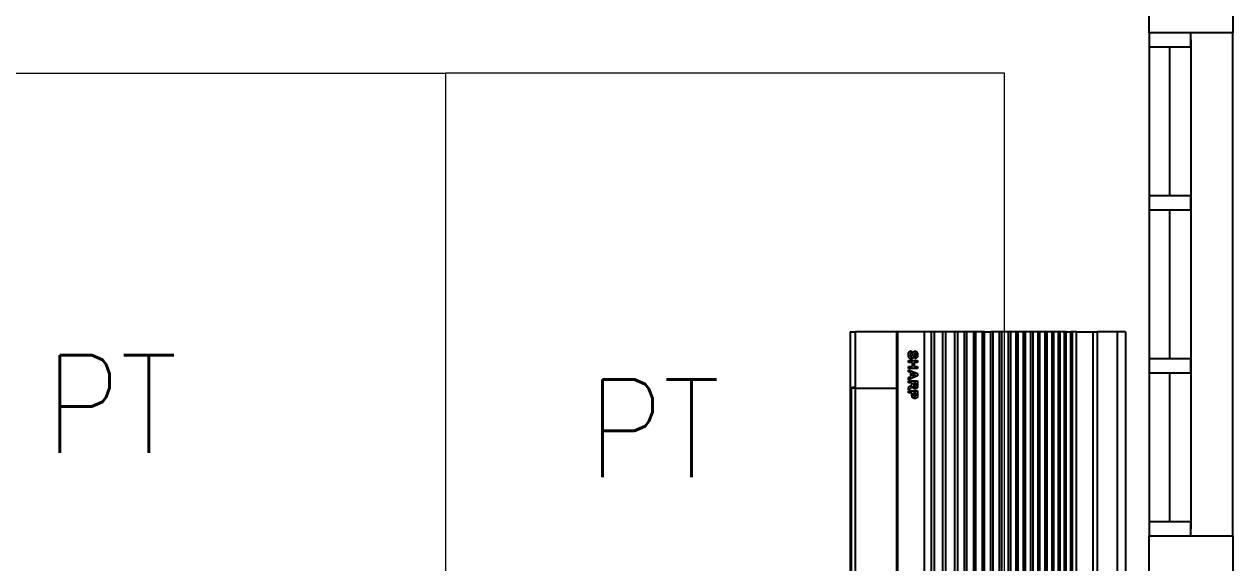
# Model space of a CAD drawing. Header units: inches. Extents: x -85907952 to 802144, y 988801 to 3125513.
# Drawn here: x 412197 to 416523, y 1045574 to 1047502 of the extents above; entities that cross this region are included whole.
import ezdxf

# ---------------------------------------------------------------- set-up
doc = ezdxf.new("R2010")
doc.units = ezdxf.units.IN
doc.header["$MEASUREMENT"] = 0
doc.layers.add('1', color=8, linetype='Continuous', lineweight=9)
doc.layers.add('t3', color=8, linetype='Continuous', lineweight=25)
for name, color, linetype in [('Edges', 7, 'Continuous'), ('LW', 2, 'Continuous'), ('WALL', 1, 'Continuous'), ('WIN', 9, 'Continuous')]:
    doc.layers.add(name, color=color, linetype=linetype)
doc.styles.add('LAILA', font='romans.shx', dxfattribs={"width": 0.85})

# ---------------------------------------------------------------- blocks, each defined once
blk = doc.blocks.new('air con')
at = {"layer": 'Edges'}
for p, q in [((71.4, 41.9), (152.4, 41.9)), ((71.4, 41.9), (71.4, 41.09)), ((71.4, 41.09), (152.4, 41.09)), ((71.4, 41.09), (71.4, 39.12)), ((71.4, 39.12), (152.4, 39.12)), ((71.4, 38.72), (71.4, 39.12)), ((152.4, 38.72), (71.4, 38.72)), ((71.4, 37.09), (71.4, 38.72)), ((71.4, 37.09), (71.4, 36.7)), ((152.4, 37.09), (71.4, 37.09)), ((152.4, 36.7), (71.4, 36.7)), ((71.4, 36.7), (71.4, 36.54)), ((152.4, 36.54), (71.4, 36.54)), ((71.4, 36.08), (71.4, 36.54)), ((152.4, 36.08), (71.4, 36.08)), ((71.4, 36.08), (71.4, 35.91)), ((152.4, 35.91), (71.4, 35.91)), ((71.4, 35.91), (71.4, 35.49)), ((71.4, 35.49), (71.4, 35.34)), ((152.4, 35.49), (71.4, 35.49)), ((152.4, 35.34), (71.4, 35.34)), ((71.4, 35.34), (71.4, 34.88)), ((152.4, 34.88), (71.4, 34.88)), ((71.4, 34.88), (71.4, 34.71)), ((152.4, 34.71), (71.4, 34.71)), ((71.4, 34.71), (71.4, 34.21)), ((152.4, 34.21), (71.4, 34.21)), ((71.4, 34.21), (71.4, 34.02)), ((71.4, 34.02), (71.4, 33.51)), ((152.4, 34.02), (71.4, 34.02)), ((152.4, 33.51), (71.4, 33.51)), ((71.4, 33.51), (71.4, 33.33)), ((152.4, 33.33), (71.4, 33.33)), ((71.4, 33.33), (71.4, 32.83)), ((152.4, 32.83), (71.4, 32.83)), ((71.4, 32.83), (71.4, 32.62)), ((152.4, 32.62), (71.4, 32.62)), ((71.4, 32.62), (71.4, 32.1)), ((152.4, 32.1), (71.4, 32.1)), ((71.4, 32.1), (71.4, 31.91)), ((152.4, 31.91), (71.4, 31.91)), ((71.4, 31.91), (71.4, 31.38)), ((152.4, 31.38), (71.4, 31.38)), ((71.4, 31.38), (71.4, 31.19)), ((152.4, 31.19), (71.4, 31.19)), ((71.4, 31.19), (71.4, 30.65)), ((152.4, 30.65), (71.4, 30.65)), ((71.4, 30.65), (71.4, 30.44)), ((152.4, 30.44), (71.4, 30.44)), ((71.4, 30.44), (71.4, 29.79)), ((152.4, 29.79), (71.4, 29.79)), ((71.4, 29.79), (71.4, 29.56)), ((71.4, 29.56), (71.4, 28.93)), ((152.4, 29.56), (71.4, 29.56)), ((152.4, 28.93), (71.4, 28.93)), ((71.4, 28.93), (71.4, 28.71)), ((152.4, 28.71), (71.4, 28.71)), ((71.4, 28.09), (71.4, 28.71)), ((152.4, 28.09), (71.4, 28.09)), ((71.4, 28.09), (71.4, 27.87)), ((71.4, 27.87), (71.4, 27.23)), ((152.4, 27.87), (71.4, 27.87)), ((152.4, 27.23), (71.4, 27.23)), ((71.4, 27.23), (71.4, 27.02)), ((71.4, 27.02), (71.4, 26.35)), ((152.4, 27.02), (71.4, 27.02)), ((152.4, 26.35), (71.4, 26.35)), ((71.4, 26.35), (71.4, 26.12)), ((152.4, 26.12), (71.4, 26.12)), ((71.4, 26.12), (71.4, 25.47)), ((152.4, 25.47), (71.4, 25.47)), ((71.4, 25.47), (71.4, 25.16)), ((152.4, 25.16), (71.4, 25.16)), ((71.4, 25.16), (71.4, 24.3)), ((152.4, 24.3), (71.4, 24.3)), ((71.4, 24.3), (71.4, 24)), ((152.4, 24), (71.4, 24)), ((71.4, 24), (71.4, 23.18)), ((71.4, 23.18), (71.4, 22.88)), ((152.4, 23.18), (71.4, 23.18)), ((152.4, 22.88), (71.4, 22.88)), ((71.4, 22.88), (71.4, 22.21)), ((152.4, 22.21), (71.4, 22.21)), ((71.4, 22.21), (71.4, 19.57)), ((73.28, 21.28), (73.29, 21.35)), ((73.29, 21.35), (73.33, 21.41)), ((73.33, 21.41), (73.38, 21.46)), ((73.38, 21.46), (73.45, 21.49)), ((73.45, 21.49), (73.54, 21.52)), ((73.48, 21.32), (73.47, 21.29)), ((73.5, 21.35), (73.48, 21.32)), ((73.56, 21.37), (73.5, 21.35)), ((73.54, 21.52), (73.64, 21.52)), ((73.64, 21.38), (73.56, 21.37)), ((73.64, 21.52), (73.73, 21.52)), ((73.71, 21.37), (73.64, 21.38)), ((73.77, 21.35), (73.71, 21.37)), ((73.73, 21.52), (73.8, 21.51)), ((73.8, 21.31), (73.77, 21.35)), ((73.8, 21.51), (73.87, 21.48)), ((73.87, 21.48), (73.92, 21.45)), ((73.92, 21.45), (73.96, 21.41)), ((73.96, 21.41), (73.99, 21.37)), ((73.99, 21.37), (74.01, 21.32)), ((74.21, 20.64), (74.21, 21.51)), ((74.21, 21.51), (74.41, 21.51)), ((74.41, 21.51), (74.41, 21.17)), ((74.8, 21.17), (74.8, 21.51)), ((74.8, 21.51), (75, 21.51)), ((75, 21.51), (75, 20.64)), ((75.11, 20.64), (75.49, 21.51)), ((75.49, 21.51), (75.7, 21.51)), ((75.7, 21.51), (76.09, 20.64)), ((76.2, 20.64), (76.2, 21.51)), ((76.2, 21.51), (76.62, 21.51)), ((76.55, 21.36), (76.4, 21.36)), ((76.4, 21.36), (76.4, 21.14)), ((76.7, 21.36), (76.55, 21.36)), ((76.62, 21.51), (76.75, 21.5)), ((76.74, 21.35), (76.7, 21.36)), ((76.77, 21.33), (76.74, 21.35)), ((76.75, 21.5), (76.85, 21.49)), ((76.79, 21.29), (76.77, 21.33)), ((76.85, 21.49), (76.91, 21.45)), ((76.91, 21.45), (76.96, 21.4)), ((76.96, 21.4), (76.99, 21.34)), ((76.99, 21.34), (77, 21.27)), ((77.19, 20.64), (77.19, 21.51)), ((77.19, 21.51), (77.51, 21.51)), ((77.39, 21.36), (77.39, 21.12)), ((77.48, 21.36), (77.39, 21.36)), ((77.63, 21.36), (77.48, 21.36)), ((77.51, 21.51), (77.66, 21.51)), ((77.67, 21.34), (77.63, 21.36)), ((77.66, 21.51), (77.74, 21.5)), ((77.71, 21.32), (77.67, 21.34)), ((77.74, 21.5), (77.82, 21.47)), ((77.82, 21.47), (77.89, 21.41)), ((77.89, 21.41), (77.91, 21.38)), ((77.91, 21.38), (77.93, 21.34)), ((77.93, 21.34), (77.94, 21.29)), ((73.25, 20.92), (73.44, 20.94)), ((73.26, 20.85), (73.25, 20.92)), ((73.29, 20.79), (73.26, 20.85)), ((73.29, 21.23), (73.28, 21.28)), ((73.31, 21.19), (73.29, 21.23)), ((73.32, 20.74), (73.29, 20.79)), ((73.33, 21.14), (73.31, 21.19)), ((73.37, 20.7), (73.32, 20.74)), ((73.37, 21.11), (73.33, 21.14)), ((73.41, 21.08), (73.37, 21.11)), ((73.42, 20.67), (73.37, 20.7)), ((73.46, 21.06), (73.41, 21.08)), ((73.49, 20.64), (73.42, 20.67)), ((73.44, 20.94), (73.47, 20.86)), ((73.6, 21.02), (73.46, 21.06)), ((73.47, 21.29), (73.48, 21.26)), ((73.47, 20.86), (73.51, 20.81)), ((73.48, 21.26), (73.5, 21.24)), ((73.57, 20.63), (73.49, 20.64)), ((73.5, 21.24), (73.57, 21.21)), ((73.51, 20.81), (73.57, 20.78)), ((73.57, 21.21), (73.68, 21.18)), ((73.57, 20.78), (73.66, 20.77)), ((73.65, 20.62), (73.57, 20.63)), ((73.76, 20.98), (73.6, 21.02)), ((73.77, 20.63), (73.65, 20.62)), ((73.66, 20.77), (73.74, 20.78)), ((73.68, 21.18), (73.81, 21.15)), ((73.74, 20.78), (73.8, 20.81)), ((73.8, 20.96), (73.76, 20.98)), ((73.87, 20.66), (73.77, 20.63)), ((73.82, 21.25), (73.8, 21.31)), ((73.83, 20.94), (73.8, 20.96)), ((73.8, 20.81), (73.84, 20.85)), ((73.81, 21.15), (73.9, 21.12)), ((74.02, 21.26), (73.82, 21.25)), ((73.84, 20.92), (73.83, 20.94)), ((73.85, 20.89), (73.84, 20.92)), ((73.84, 20.85), (73.85, 20.89)), ((73.94, 20.7), (73.87, 20.66)), ((73.9, 21.12), (73.96, 21.08)), ((74, 20.75), (73.94, 20.7)), ((73.96, 21.08), (74.01, 21.03)), ((74.04, 20.82), (74, 20.75)), ((74.01, 21.32), (74.02, 21.26)), ((74.01, 21.03), (74.04, 20.97)), ((74.04, 20.97), (74.05, 20.89)), ((74.05, 20.89), (74.04, 20.82)), ((74.41, 20.64), (74.21, 20.64)), ((74.41, 21.17), (74.8, 21.17)), ((74.8, 21.02), (74.41, 21.02)), ((74.41, 21.02), (74.41, 20.64)), ((74.8, 20.64), (74.8, 21.02)), ((75, 20.64), (74.8, 20.64)), ((75.32, 20.64), (75.11, 20.64)), ((75.4, 20.84), (75.32, 20.64)), ((75.79, 20.84), (75.4, 20.84)), ((75.59, 21.31), (75.46, 20.98)), ((75.46, 20.98), (75.73, 20.98)), ((75.73, 20.98), (75.59, 21.31)), ((75.88, 20.64), (75.79, 20.84)), ((76.09, 20.64), (75.88, 20.64)), ((76.4, 20.64), (76.2, 20.64)), ((76.4, 21.14), (76.54, 21.14)), ((76.44, 21), (76.4, 21)), ((76.4, 21), (76.4, 20.64)), ((76.5, 21), (76.44, 21)), ((76.54, 20.99), (76.5, 21)), ((76.54, 21.14), (76.66, 21.14)), ((76.57, 20.98), (76.54, 20.99)), ((76.6, 20.96), (76.57, 20.98)), ((76.7, 20.83), (76.6, 20.96)), ((76.66, 21.14), (76.72, 21.15)), ((76.85, 20.64), (76.7, 20.83)), ((76.72, 21.15), (76.75, 21.17)), ((76.8, 21.03), (76.74, 21.02)), ((76.74, 21.02), (76.8, 20.99)), ((76.75, 21.17), (76.78, 21.19)), ((76.78, 21.19), (76.79, 21.22)), ((76.8, 21.25), (76.79, 21.29)), ((76.79, 21.22), (76.8, 21.25)), ((76.86, 21.05), (76.8, 21.03)), ((76.8, 20.99), (76.85, 20.95)), ((76.85, 20.95), (76.9, 20.89)), ((77.08, 20.64), (76.85, 20.64)), ((76.9, 21.07), (76.86, 21.05)), ((76.94, 21.1), (76.9, 21.07)), ((76.9, 20.89), (76.96, 20.81)), ((76.97, 21.14), (76.94, 21.1)), ((76.96, 20.81), (77.08, 20.64)), ((76.99, 21.18), (76.97, 21.14)), ((77, 21.22), (76.99, 21.18)), ((77, 21.27), (77, 21.22)), ((77.39, 20.64), (77.19, 20.64)), ((77.39, 21.12), (77.5, 21.12)), ((77.52, 20.97), (77.39, 20.97)), ((77.39, 20.97), (77.39, 20.64)), ((77.5, 21.12), (77.59, 21.12)), ((77.64, 20.97), (77.52, 20.97)), ((77.59, 21.12), (77.65, 21.13)), ((77.72, 20.98), (77.64, 20.97)), ((77.65, 21.13), (77.69, 21.15)), ((77.69, 21.15), (77.72, 21.17)), ((77.73, 21.28), (77.71, 21.32)), ((77.72, 21.17), (77.73, 21.2)), ((77.78, 21), (77.72, 20.98)), ((77.74, 21.24), (77.73, 21.28)), ((77.73, 21.2), (77.74, 21.24)), ((77.83, 21.02), (77.78, 21)), ((77.87, 21.06), (77.83, 21.02)), ((77.91, 21.11), (77.87, 21.06)), ((77.93, 21.17), (77.91, 21.11)), ((77.94, 21.24), (77.93, 21.17)), ((77.94, 21.29), (77.94, 21.24)), ((152.4, 19.57), (71.4, 19.57)), ((71.4, 19.57), (71.4, 19.49)), ((152.4, 19.49), (71.4, 19.49)), ((71.4, 19.49), (71.4, 15.42)), ((76.92, 15.42), (76.92, 19.49)), ((76.92, 18.47), (76.92, 18.81)), ((76.92, 18.13), (76.92, 18.47)), ((76.92, 17.8), (76.92, 18.13)), ((76.92, 17.48), (76.92, 17.8)), ((76.92, 17.16), (76.92, 17.48)), ((76.92, 16.85), (76.92, 17.16)), ((76.92, 16.55), (76.92, 16.85)), ((76.86, 15.42), (71.4, 15.42)), ((71.4, 14.9), (71.4, 15.42)), ((76.92, 15.42), (76.86, 15.42)), ((76.86, 15.42), (76.86, 15.14)), ((76.92, 16.26), (76.92, 16.55)), ((76.92, 15.97), (76.92, 16.26)), ((76.92, 15.69), (76.92, 15.97)), ((76.92, 15.42), (76.92, 15.69)), ((76.92, 15.42), (76.92, 15.14)), ((146.42, 15.42), (76.92, 15.42)), ((71.4, 14.9), (152.4, 14.9)), ((76.92, 15.14), (76.86, 15.14)), ((76.86, 15.05), (76.86, 15.14)), ((76.92, 15.05), (76.86, 15.05)), ((76.92, 15.14), (76.92, 15.05)), ((146.42, 15.05), (76.92, 15.05)), ((76.92, 15.05), (76.92, 15.01)), ((146.42, 15.01), (76.92, 15.01))]:
    blk.add_line(p, q, dxfattribs=at)
blk = doc.blocks.new('2.0 HP AIR CONDITION')
at = {"xscale": 36.51607049631966, "yscale": 36.51607049631966, "zscale": 36.51607049631966}
blk.add_blockref('air con', (-4183.5, -544), dxfattribs=at)

msp = doc.modelspace()

# ---------------------------------------------------------------- linework, layer by layer
at = {"layer": '1'}
for points in [[(411705.1, 1044826.5), (411705.1, 1047326.5), (413705.1, 1047326.5), (413705.1, 1044826.5)], [(415705.1, 1044826.5), (415705.1, 1047326.5), (413705.1, 1047326.5), (413705.1, 1044826.5)]]:
    msp.add_lwpolyline(points, close=True, dxfattribs=at)
at = {"layer": 'LW'}
msp.add_line((416522.7, 1045670.9), (416522.7, 1047470.9), dxfattribs=at)
at = {"layer": 'WALL'}
msp.add_line((416222.7, 1047470.9), (416222.7, 1048208.4), dxfattribs=at)
for points in [[(416222.7, 1047470.9), (416222.7, 1047620.9), (416522.7, 1047620.9), (416522.7, 1047470.9)], [(416222.7, 1045520.9), (416222.7, 1045670.9), (416522.7, 1045670.9), (416522.7, 1045520.9)]]:
    msp.add_lwpolyline(points, close=True, dxfattribs=at)
at = {"layer": 'WIN'}
for p, q in [((416222.7, 1047470.9), (416222.7, 1045670.9)), ((416297.7, 1046887.5), (416297.7, 1047420.9)), ((416372.7, 1047445.9), (416372.7, 1045695.9)), ((416297.7, 1046304.2), (416297.7, 1046837.5)), ((416297.7, 1045720.9), (416297.7, 1046254.2))]:
    msp.add_line(p, q, dxfattribs=at)
for points in [[(416372.7, 1047420.9), (416372.7, 1047470.9), (416222.7, 1047470.9), (416222.7, 1047420.9)], [(416372.7, 1046837.5), (416372.7, 1046887.5), (416222.7, 1046887.5), (416222.7, 1046837.5)], [(416372.7, 1046254.2), (416372.7, 1046304.2), (416222.7, 1046304.2), (416222.7, 1046254.2)], [(416372.7, 1045670.9), (416372.7, 1045720.9), (416222.7, 1045720.9), (416222.7, 1045670.9)]]:
    msp.add_lwpolyline(points, close=True, dxfattribs=at)

# ---------------------------------------------------------------- block references
at = {"rotation": 270}
msp.add_blockref('2.0 HP AIR CONDITION', (415152.7, 1044824.8), dxfattribs=at)

# ---------------------------------------------------------------- texts
at = {"layer": 't3', "style": 'LAILA', "width": 0.85}
for p in [(412069.3, 1045967.5), (414011.7, 1045880.6)]:
    msp.add_text(' PT', height=350, dxfattribs=at).set_placement(p)

doc.saveas('drawing.dxf')
